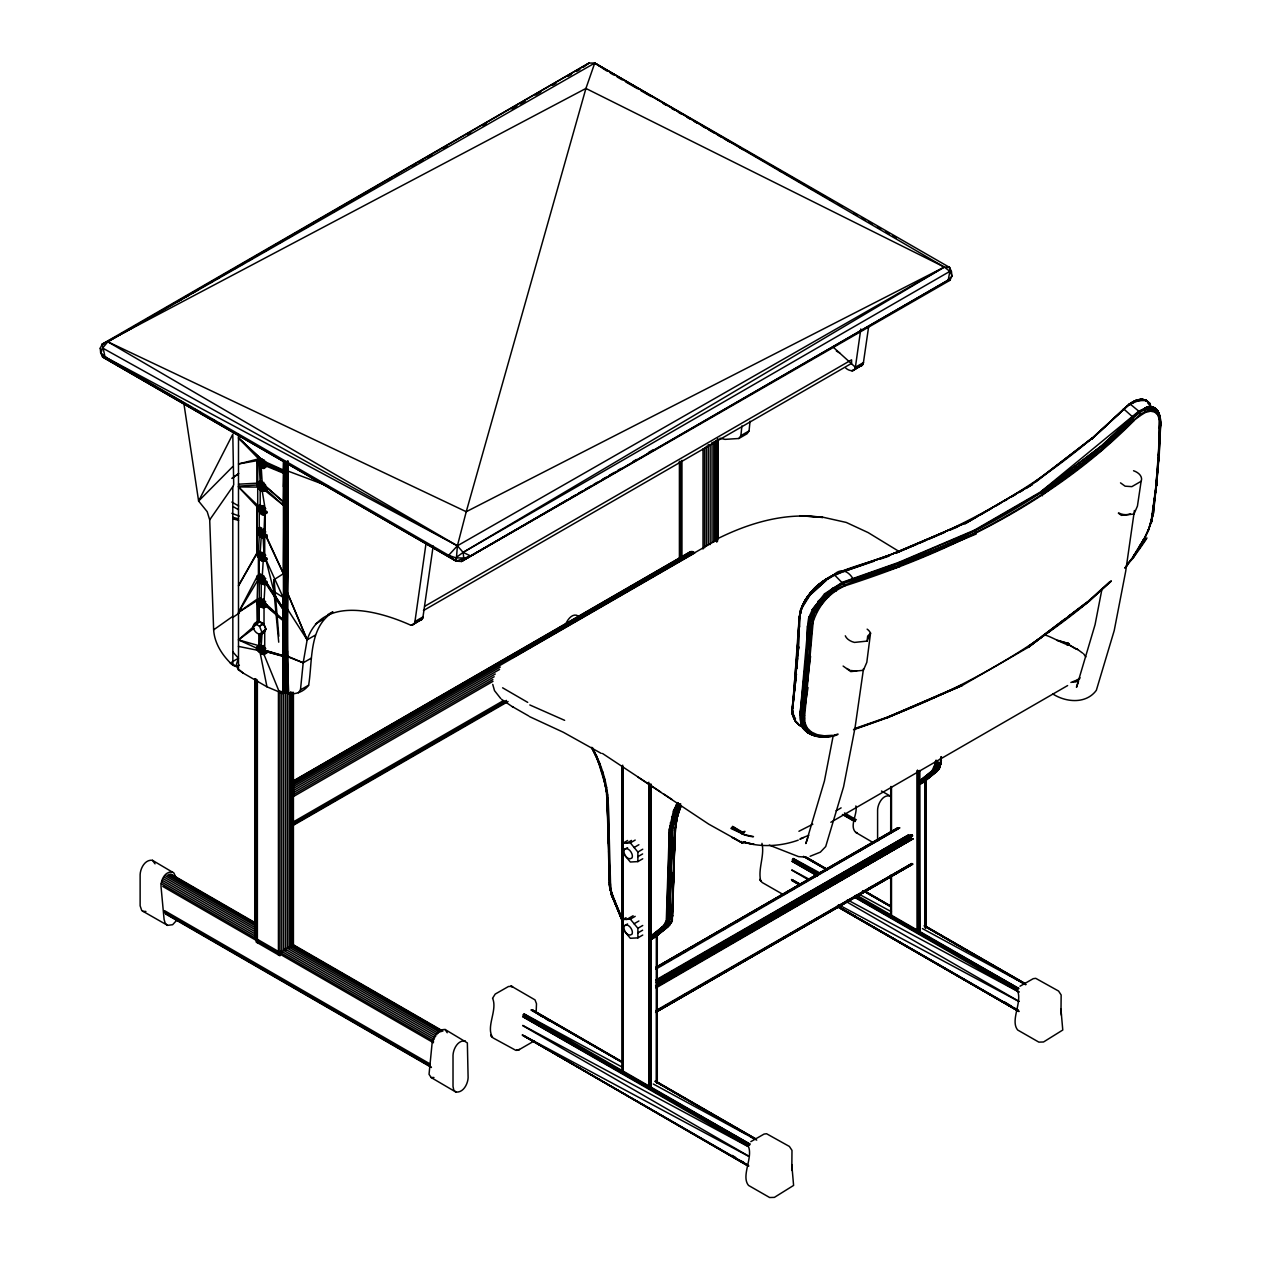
<?xml version="1.0" encoding="UTF-8"?>
<svg xmlns="http://www.w3.org/2000/svg" width="1261" height="1261" viewBox="0 0 1261 1261"><rect width="100%" height="100%" fill="white"/><g stroke="black" fill="none" stroke-linecap="round" stroke-linejoin="round"><path stroke-width="1.5" d="M232.859 665.288L232.796 486.604L233.711 484.776L232.796 434.21L198.607 501.043L207.198 511.698L209.704 519.847L213.645 629.838C214.48 643.74 222.819 656.146 232.859 665.288L236.863 666.848L238.487 669.906L243.231 673.122L266.969 686.835L283.426 693.739L285.79 461.605M238.487 434.304L238.487 669.906M254.832 933.991L254.832 678.875M255.258 937.033L255.242 678.639M256.109 679.017L256.109 941.983L280.005 955.791L280.005 690.855M238.487 484.192L256.85 483.199C272.802 479.369 262.241 503.502 256.85 483.199L256.85 461.699C264.416 448.632 270.847 482.143 256.85 461.699L261.752 458.862M263.722 528.895L257.181 532.678L256.74 553.989L238.487 585.75L257.181 552.507L256.74 507.348C268.861 498.789 266.954 528.343 256.74 507.348L260.002 505.472M257.37 942.897L257.37 679.947M257.717 487.093L257.717 505.44L238.487 486.935L257.717 487.093L264.258 483.31M259.246 598.502C248.843 608.968 278.98 611.443 259.246 598.502L259.246 582.314C251.759 575.41 263.281 572.478 265.236 580.47L283.426 608.559L283.426 693.739M259.246 575.189L259.246 559.001L256.74 553.989L260.002 552.097M285.9 461.589L284.986 692.652L283.536 692.856L283.426 573.66L264.715 532.788L259.246 528.548L259.246 512.376L265.787 508.593M261.216 599.243L261.216 583.859L259.246 582.314L265.787 578.547M263.186 631.225C266.843 631.603 265.787 626.654 264.022 625.046L264.022 607.928L267.285 606.037M265.85 629.144C260.917 643.299 244.587 623.722 259.356 621.295L263.565 623.722L265.85 629.144L259.593 634.535M278.429 955.066L278.429 692.1M281.786 952.354L281.786 691.343M278.728 642.18L273.921 591.488L274.126 579.634L283.426 573.66L283.426 460.675M283.662 950.636L283.662 691.595M285.585 950.636L285.585 691.595M288.139 465.545L287.098 608.496L288.107 692.683L287.098 693.077C294.806 695.394 304.122 691.659 308.646 685.18C312.712 660.559 308.567 627.379 332.857 612.247M298.416 692.778L300.465 689.909L303.192 662.813L307.148 639.847L287.193 592.307L287.256 461.305M287.461 948.43L287.382 592.843M289.226 947.957L289.226 692.841M290.802 947.232L290.802 692.116M290.928 947.169L290.928 692.053M292.174 946.254L292.174 693.109M293.009 945.23L293.009 692.084M293.419 946.964L293.419 692.967M656.603 934.574L656.492 1081.686L656.492 934.622M656.886 1083.372L656.949 936.009M679.411 560.199L679.411 461.227M679.821 559.112L679.837 462.314M680.688 557.52L680.688 461.368M681.949 558.45L681.949 460.328M703.007 549.008L703.007 448.932M704.584 547.778L704.584 447.687M706.365 546.297L706.365 446.221M708.241 544.579L708.241 444.502M710.164 544.594L710.164 444.502M712.039 542.388L712.039 442.312M713.805 541.915L713.805 441.823M715.381 541.19L715.381 441.114M715.507 541.111L715.507 441.035M716.768 542.167L716.768 440.121M717.588 541.142L717.588 439.096M717.998 538.951L717.998 438.875M803.194 727.234C795.486 724.35 791.025 715.791 792.223 707.768L795.518 678.371L799.301 617.622C802.753 598.108 817.916 584.284 834.356 574.748L845.091 585.798C795.108 608.259 811.312 673.295 800.924 715.791L801.129 722.789L802.674 728.007C810.524 737.764 824.82 738.347 835.98 735.321M925.148 779.519L925.038 926.646L925.038 779.582M925.432 928.332L925.479 778.999M492.799 998.744C497.496 1010.896 485.438 1027.305 492.925 1037.85L515.891 1050.366L519.39 1049.515L534.38 1040.861M648.8 784.2L649.604 1086.777L650.093 784.342M748.388 1146.312C753.243 1157.614 740.806 1176.103 748.53 1185.419L769.651 1197.524L774.38 1197.383L793.595 1185.419L791.782 1164.612L792.16 1170.586M761.959 843.341C764.907 855.809 757.53 869.475 760.856 881.376L759.816 879.39L762.085 882.448L783.223 894.553M917.882 770.55L918.15 931.721L918.402 770.707M1017.564 990.91C1022.403 1002.211 1009.966 1020.701 1017.69 1030.016L1038.828 1042.122L1043.541 1041.98L1062.771 1030.016L1060.942 1009.21L1061.336 1015.184M267.285 652.662L264.022 654.554C270.311 639.753 244.335 646.294 264.022 654.554L279.532 692.525L286.184 692.541L287.098 462.172M287.807 462.74L286.972 692.525L288.722 693.66L287.098 657.028M288.139 477.304L287.098 693.077M288.139 469.439L286.972 692.525L286.184 692.541L286.011 461.573M287.476 651.07L287.272 692.762L288.107 692.683M286.184 692.541L287.729 462.74M287.098 559.159L288.075 461.558L287.193 592.307L307.148 639.847L315.329 635.118M799.742 626.89C797.488 607.707 809.215 590.101 824.773 579.95C844.381 567.34 868.12 563.699 889.478 554.998C963.12 527.508 1032.538 489.268 1092.278 437.914L1124.024 409.21L1132.756 417.028L1134.096 420.559C1054.543 500.806 951.614 551.609 845.091 585.798M283.426 502.997L284.103 460.88M287.193 511.335L287.981 461.29M287.098 509.113L287.934 461.211L287.098 513.29M287.098 506.37L287.918 461.368L287.098 492.389M672.759 891.354L673.09 873.968M283.426 486.683L283.977 460.927M327.576 485.942L287.098 470.747L287.272 463.023M651.165 935.835L663.381 926.173L666.297 920.577L669.323 829.454L673.406 811.138L677.898 803.021L671.041 823.512L668.141 919.584C667.211 929.073 657.139 933.266 650.96 938.878C657.911 932.777 670.616 928.679 670.064 917.377L672.744 830.132L674.95 817.837L680.735 803.966M936.781 760.698C938.279 771.89 926.977 778.195 919.505 783.838C926.457 777.738 939.161 773.639 938.594 762.338L937.207 762.558L936.687 764.544L938.436 764.434M637.877 861.594L637.877 852.026L630.327 842.868L622.776 843.294L622.776 852.877L630.327 862.02L637.877 861.594L642.747 858.788M637.877 937.869L637.877 928.285L630.327 919.143L622.776 919.568L622.776 929.136L630.327 938.294L637.877 937.869L642.747 935.047M670.221 822.96L671.041 823.512L669.749 829.722L667.4 919.301L664.374 927.198L650.708 938.641C657.548 932.982 669.134 928.285 668.661 917.598L672.066 830.321L674.272 817.995L680.057 804.092M669.89 919.474L668.141 919.584L671.325 830.321L673.547 817.948L679.364 803.982M672.744 876.631L672.854 872.691M672.728 898.951L673.421 873.621M674.005 852.184L674.603 830.747M672.775 911.23L673.8 872.675M674.02 864.967L674.777 830.495M675.092 834.609L671.892 920.057L674.84 834.136L672.239 918.118L675.045 835.05L677.252 814.638L675.439 823.37M798.292 723.751L794.934 720.504L792.223 709.439L800.577 610.025C806.189 594.341 819.587 581.652 834.356 574.748C826.57 579.524 812.478 586.333 810.287 594.751L800.577 610.025L799.143 618.174L792.68 708.477L792.901 715.523L795.407 721.276L799.9 725.627L804.55 727.755M264.258 576.576L257.717 580.359L257.181 599.133L238.487 612.326L256.74 577.302L261.642 574.464M668.503 919.663L672.334 836.815L669.37 917.582C669.812 928.317 658.258 933.187 651.511 939.13L666.36 927.576L652.126 939.067M674.698 835.46L672.412 916.022L675.108 828.776L677.646 815.252L677.315 816.482L680.94 806.157M854.548 581.952C851.017 573.235 842.49 566.11 833.694 574.921C817.427 583.733 801.066 598.077 799.301 617.622L798.355 648.784L792.68 708.477L798.355 648.784L799.222 618.489L801.145 610.986M941.069 757.057L940.438 765.017L941.431 756.647M1159.158 449.026L1153.437 513.164L1147.983 531.18L1139.077 548.771L1148.582 530.093L1152.853 514.031M1159.489 437.646L1159.521 417.186M283.772 460.848L283.426 472.308L265.582 464.915M1155.738 489.489L1156.51 483.956L1151.451 522.212L1156.51 483.956L1153.437 513.164L1150.915 522.795L1155.927 486.667L1160.483 425.335C1161.018 418.951 1160.041 411.259 1154.162 407.508L1149.449 406.247L1138.778 411.196L1040.64 491.916L974.39 530.172L898.352 562.532L842.647 582.172L824.552 593.821L812.352 609.646L808.711 617.89L799.994 715.223C799.222 727.944 810.271 737.386 822.55 736.96L832.024 736.03L837.998 733.997M941.084 757.12L940.785 763.078L941.321 760.572M672.744 830.132L669.749 829.722L666.754 916.873L668.141 919.584L670.915 837.02L669.323 829.454L671.041 823.512L673.626 823.811M670.143 836.847L667.4 919.301L666.612 918.828M936.813 760.619L936.687 764.544L935.158 763.788L935.299 761.833C938.042 772.173 925.085 777.69 919.253 783.601C926.094 777.942 937.664 773.245 937.207 762.558M536.177 1011.716L536.492 1003.756L535.027 999.894L511.73 986.37L508.451 986.512L495.21 994.078L492.531 998.334M816.797 611.506L812.352 609.646C832.827 582.267 870.453 577.459 900.086 565.511C973.728 538.021 1043.131 499.782 1102.902 448.427C1117.656 437.11 1129.352 421.489 1145.697 412.331C1141.962 404.749 1154.256 405.443 1157.409 410.424L1160.12 416.697L1160.577 422.104L1159.3 453.613L1156.495 485.911L1152.097 517.436M264.022 531.779L264.715 514.441M264.022 601.733L265.236 580.47M287.098 470.747L287.413 463.102M799.143 618.174L796.684 668.298M798.355 650.55L798.528 646.688L798.355 648.784M874.314 561.129L843.278 571.706L843.735 570.587M828.603 597.068L826.27 595.318L808.711 617.89L804.234 687.34L799.994 715.223L801.917 716.106L804.691 715.87L813.392 619.214L808.711 617.89L818.783 602.364L834.546 588.792L843.751 583.402L899.361 563.793L976.109 533.135L974.39 530.172M836.406 590.905L835.87 590.227C822.929 598.802 810.634 610.765 809.215 627.048L807.781 656.555L801.917 716.106C800.041 724.24 808.269 738.126 817.128 734.659L824.253 735.793L832.465 735.321M1145.697 412.331L1150.552 411.196L1154.572 412L1157.598 414.743L1159.426 419.424L1158.481 455.552L1160.577 422.104M1156.747 484.744L1155.927 486.667L1159.048 454.78L1160.12 416.697M257.181 552.507L258.41 551.861L259.246 535.689L257.181 532.678M592.449 747.899C601.481 764.592 607.455 783.207 608.243 802.248L609.757 887.586L622.414 920.514L611.506 895.026L610.088 886.688M1159.048 454.78L1160.735 424.106L1159.395 415.421L1157.992 411.291L1154.509 407.933L1149.449 406.247M1144.673 407.886C1147.983 406.893 1157.551 405.869 1154.572 412M1148.298 529.494L1143.963 539.976M1140.196 415.421L1138.778 411.196L1129.793 403.756L1091.727 439.064L1124.024 409.21M262.241 576.624L263.186 561.271L266.449 559.395M259.955 633.637L259.246 645.143L258.694 633.716M741.657 833.994L753.495 836.642C750.531 837.052 735.195 832.954 744.952 831.377L743.281 833.521M266.118 464.442L261.216 467.279L260.192 482.159L259.246 465.735L265.787 461.967M283.158 688.963L283.536 692.856L283.126 597.383L273.921 591.488L265.236 557.157L260.192 552.113L261.216 537.233L266.118 534.396M262.115 632.849L261.216 645.868L260.412 633.369M671.75 913.989L671.609 915.943C673.752 918.56 670.521 927.765 672.255 916.495L671.293 917.709M940.296 758.949L941.147 762.669M672.775 915.628L672.617 916.999M796.857 668.141L797.614 658.4M798.229 650.597L798.528 646.688M920.672 784.027L934.905 772.536L920.057 784.09C926.803 778.147 938.357 773.277 937.916 762.542L937.049 764.623M1159.442 428.299L1159.915 422.482L1160.483 423.286M1156.983 478.124L1157.945 466.444M1158.26 462.551L1159.048 452.825L1156.495 485.911M804.234 687.34L808.002 687.544L803.525 716.153L801.129 722.789L802.122 723.057L810.555 656.429L806.772 656.209L807.245 626.087L809.215 627.048L799.994 715.223M1068.729 644.875L1068.398 643.409L1067.169 645.222L1068.556 643.473C1071.834 648.974 1048.269 634.63 1044.313 635.055M719.952 438.245L725.028 439.364L738.851 438.497L740.901 435.628L741.878 425.95M738.851 438.497L747.032 433.768L749.066 430.899L750.043 421.221M855.856 805.952C857.921 813.834 848.984 825.939 855.73 832.402L872.171 842.049M675.108 828.776L676.306 821.274L675.975 822.456M793.106 704.426L793.736 698.736M794.383 693.061L795.029 687.371M795.455 683.572L796.4 673.989L792.223 709.439M845.296 635.812A13.083 8.417 6.5 0 0 854.469 642.416L867.079 641.092L867.678 636.111L870.516 633.164L866.811 662.34L863.375 670.285L850.765 671.593L843.12 666.06M599.937 763.93L592.055 748.151L595.681 755.985L596.611 756.001L605.958 787.116L608.243 802.248L610.781 892.504L622.477 920.609M602.537 772.394L607.045 794.588L608.448 843.231M679.064 808.979L679.096 810.918L681.318 805.747M941.384 760.147L939.886 766.814L940.801 761.455L939.839 762.653M668.913 836.248L669.749 829.722M843.278 571.706L889.005 555.439L966.052 522.779L1032.302 484.523L1026.107 488.48M102.409 354.373L102.63 357.036L456.198 561.161L448.648 555.313L104.994 356.91L102.299 344.064L585.924 88.443L944.331 267.08L949.517 267.379L951.882 276.222L948.225 280.115L470.495 555.928L456.198 561.161L457.396 545.792L466.239 511.714L585.924 88.443L594.751 63.066L949.517 267.379L951.488 271.619L951.882 276.222L949.864 280.352L461.4 561.46L456.198 561.161L102.63 357.036L100.659 352.796L100.265 348.178L102.299 344.064L589.029 63.05L594.751 63.066L741.169 148.01M675.455 828.367L676.385 821.526M1153.169 507.931L1153.689 504.242M1154.461 498.71L1155.234 493.177M259.246 528.548L257.181 529.194L256.74 530.676L261.642 527.839M265.582 534.869C266.654 539.251 260.759 538.226 259.246 535.689L265.787 531.906M256.74 623.943L258.41 621.815L262.241 623.249M287.098 651.07L287.272 692.762L287.098 608.496L307.148 639.847C321.933 595.681 377.102 610.434 408.895 624.368C411.291 626.181 414.932 624.636 414.948 621.531L426.076 543.05M412.426 625.03L422.813 618.126L433.169 545.981M860.806 328.963L855.384 367.25C854.926 372.767 848.243 370.624 845.674 367.991M852.862 370.75L863.249 363.83L868.719 326.158M863.517 668.645L855.068 727.565L843.577 786.817L825.703 846.557L820.344 852.168L810.114 856.282M1134.411 510.5L1125.695 571.312L1114.22 630.563L1096.345 690.303C1086.131 704.284 1065.908 702.44 1052.73 693.913M675.234 823.165L675.77 819.492M1133.544 470.747A13.099 8.433 6.5 0 1 1141.126 481.292L1137.438 506.087L1134.017 514.047L1121.407 515.355L1118.349 513.132M940.801 764.592L940.801 761.455M1123.472 409.084L1098.788 432.523M605.548 786.312L606.651 794.225M609.299 882.227L609.757 887.586L608.827 850.812M1147.983 531.18L1151.671 521.25L1152.901 514.173M671.719 921.413L672.255 916.495M801.917 716.106L806.851 687.781L811.989 627.016L809.215 627.048M919.71 780.795L931.926 771.117L935.158 763.788M671.75 920.609C669.686 924.928 672.349 921.681 669.906 922.91M940.296 765.569C938.216 769.888 940.895 766.641 938.452 767.854M566.788 500.081L461.4 561.46L948.225 280.115L949.864 271.367L944.331 267.08L594.751 63.066L107.831 341.778L102.63 348.052L100.659 352.796L104.994 356.91L457.396 545.792L463.134 552.381L470.495 555.928L461.4 561.46L463.764 558.04L463.134 552.381L944.331 267.08L466.239 511.714L107.831 341.778L589.029 63.05L583.134 67.4M1157.598 414.743L1157.992 411.291L1154.777 408.391L1150.205 407.098L1145.02 408.328L1139.156 411.622L1101.547 445.858L1041.019 492.342L974.769 530.582L898.73 562.958L843.042 582.582L833.773 588.036L817.885 601.655L821.967 604.035M833.206 735.667L824.426 780.985L805.842 843.546L807.875 837.651M1102.004 588.855L1095.052 624.731L1076.484 687.292L1078.502 681.397M1159.931 426.139L1160.735 424.106M670.237 923.903L654.475 937.711L668.708 926.22L671.057 922.185L667.904 926.835L654.916 937.175L670.19 923.588L656.492 935.662L668.913 924.108M938.783 768.863L923.02 782.671L937.254 771.165L939.603 767.145L936.45 771.795L923.462 782.119L938.736 768.548L925.038 780.622L937.459 769.068M610.781 892.094L610.182 889.557M824.253 735.793L823.606 736.519C815.126 736.188 805.811 731.916 803.73 722.963L804.691 715.87M604.271 778.478L604.965 779.692M676.322 822.014L677.724 815.536M668.046 926.236L669.181 924.833L660.78 931.58M936.592 771.196L937.727 769.793L929.325 776.524M792.16 707.437L792.46 714.782L794.871 719.763L792.538 713.773L795.502 718.675M827.862 596.563L815.757 611.349L808.206 626.685L813.755 610.592M672.208 823.937L670.553 830.116L673.169 817.837L678.765 803.683M1134.443 402.101L1128.926 405.175L1129.162 404.324C1134.002 400.651 1140.59 397.609 1146.564 400.588L1149.827 403.52L1151.151 406.862M800.577 610.025L801.239 609.205L801.255 612.673M678.26 803.273L674.209 811.785L676.731 812.273M675.234 824.993L676.306 821.274M1150.552 411.196L1149.859 406.657M599.937 764.749L601.655 771.448L602.726 771.842M613.319 897.722L610.56 890.313L610.434 883.693M821.053 603.688L814.732 611.049L810.839 627.206L809.404 656.65L800.924 715.791L801.98 718.124M612.483 895.31L611.443 894.916L611.144 891.763M808.206 626.685L810.65 618.946M677.661 816.04L679.521 809.925M233.916 665.335L230.227 662.955L235.886 666.123L238.408 658.242L232.907 651.969M1111.225 580.785L1089.536 600.882L1027.431 647.334L1038.37 639.043M853.476 729.741L886.719 717.982L961.749 685.732L1028.598 647.114L1089.74 600.236M609.678 887.413L609.804 884.229M669.213 919.663L670.064 917.377L668.661 917.598M937.758 764.623L938.594 762.338M801.838 607.66C805.59 595.822 815.378 586.98 825.734 580.706L824.773 579.95L834.356 574.748M565.464 624.967C567.04 620.097 572.384 612.515 578.168 615.92M651.716 936.671L664.342 925.007L668.992 923.21M920.262 781.631L932.888 769.967L937.538 768.17M624.353 849.52C622.477 853.492 627.789 861.295 631.934 857.969A5.422 3.137 60 0 0 631.934 853.902C631.067 851.143 627.19 846.635 624.353 849.52L627.552 847.676M624.353 925.795C622.477 929.751 627.789 937.569 631.934 934.243A5.422 3.137 60 0 0 631.934 930.177C631.067 927.418 627.19 922.91 624.353 925.795L627.552 923.935M612.405 897.249L622.351 921.05L611.884 894.348M592.796 748.183L599.322 763.914L596.169 755.528M677.504 802.611L673.406 811.138L674.209 811.785M867.079 641.092L870.516 633.164M671.01 923.02L671.814 920.893M939.555 767.981L940.265 766.357M750.011 1143.979L749.444 1145.303M1124.938 568.191C1181.715 488.07 1105.913 599.385 1144.026 538.841L1139.692 546.644M1068.824 643.835L1068.288 644.875L1068.697 643.614L1058.137 640.43M1130.818 559.931L1126.577 565.417L1133.639 557.52L1144.026 538.841M1139.203 548.614L1144.342 539.345M1159.426 419.424L1160.215 417.139L1158.165 411.748L1154.777 408.391L1145.02 408.328M810.145 618.757L814.732 611.049M257.717 580.359L238.487 612.326L260.002 598.739M1139.471 546.423L1141.284 543.381M812.431 624.589L810.839 627.206L809.641 624.715M841.702 572.352L833.82 575.552L833.915 574.575M1138.825 548.204L1132.945 557.189L1139.046 548.44M679.238 803.935L677.204 807.008L678.954 807.119M177.092 919.884L172.615 924.707L167.587 925.369L141.768 910.615L140.129 905.792L140.129 874.598C140.412 868.246 145.062 859.261 152.439 860.301L173.939 873.022L176.146 878.097M1067.752 645.001L1068.697 643.614L1057.049 640.415M209.704 519.847L232.796 486.604M675.691 805.842L677.756 802.879M809.751 594.152L804.155 601.844L804.77 602.742M669.544 921.413L667.053 921.129L665.146 923.683L668.283 924.833M938.074 766.373L935.599 766.089L933.692 768.643L936.828 769.793M257.071 624.069L259.356 621.295M671.419 920.01L672.271 918.891M939.949 764.954L940.816 763.851M816.545 586.397L825.734 580.706L810.287 594.751L816.545 586.397L824.899 580.028M813.282 610.308L819.697 602.979M812.352 609.646L818.783 602.364M1125.033 567.655L1127.57 564.944L1127.082 565.637M666.927 924.896L651.638 936.86M935.473 769.856L920.183 781.82M816.813 586.743L809.625 593.663M810.287 594.751L825.734 580.706M817.885 601.655L833.348 587.626L835.87 590.227M818.342 602.033L825.435 594.609L834.546 588.792M651.338 935.772L665.871 924.345L665.729 926.173L667.4 926.283M919.868 780.717L934.417 769.305L934.275 771.133L935.946 771.243M232.796 466.554L198.607 501.043L183.933 403.835M1042.453 495.778L1040.64 491.916L1101.547 445.858L1132.378 416.603M1129.162 404.324L1122.826 410.314C1129.084 404.686 1137.438 396.458 1146.564 400.588C1140.638 397.514 1134.096 400.825 1129.162 404.324L1135.594 400.494L1146.564 400.588L1141.835 399.485L1130.408 403.819M833.82 575.552L843.31 571.012L890.014 555.139L889.005 555.439L966.052 522.779M1035.864 481.907L1092.278 437.914M1091.727 439.064L1094.548 436.448M898.352 562.532L899.361 563.793C986.417 531.795 1067.232 483.136 1133.387 417.88C1138.336 413.403 1143.822 408.832 1150.694 408.012L1158.165 411.748M1158.292 412.694L1160.483 425.335L1160.215 417.139L1158.292 412.694L1155.076 409.336L1145.902 411.244L1140.259 414.412L1102.902 448.427L1041.649 493.177M965.516 522.637L895.988 553.075M1109.916 581.589L1088.369 601.103L1089.536 600.882C1020.401 658.384 939.886 700.706 854.706 728.953M1028.598 647.114L1088.937 601.245L1111.036 581.416M255.337 625.157L238.487 639.879L256.85 648.233L261.752 645.396M667.621 924.975L650.708 938.641M936.151 769.935L919.253 783.601M665.808 922.201L667.053 921.129L666.297 920.577M934.354 767.161L935.599 766.089L934.842 765.537M1042.358 494.895L1102.981 449.31L1102.177 446.709L1134.049 419.645M1122.952 409.557L1129.793 403.756L1135.909 400.462M265.125 484.523L259.246 489.047L265.787 485.28M976.834 516.915L964.949 523.788L1031.293 484.823L1091.805 438.339M1031.293 484.823L1092.83 438.04M265.504 487.345L261.216 490.592L266.118 487.755M1041.491 636.663L1064.93 618.883M1068.067 616.519L1086.809 602.285M1027.999 647.492L1088.937 601.245M254.076 628.262L238.487 639.879L257.717 645.348M944.331 267.08L457.396 545.792L448.648 555.313L455.773 557.819L463.134 552.381L949.864 271.367M266.528 464.647L262.241 467.768L267.143 464.931M265.582 511.556L262.241 491.081L266.528 487.96M1077.257 679.978L1080.141 677.866M232.355 478.061L238.739 473.49M231.961 478.439L238.266 473.978M256.85 648.233L260.885 645.38M213.645 629.838L232.796 616.345M233.017 617.323L239.432 612.878M1128.926 405.175C1134.364 400.147 1144.468 396.395 1149.827 403.52L1145.351 400.1L1139.802 400.005L1144.61 400.273M663.381 926.173L665.036 927.576L666.738 926.425M931.926 771.117L933.581 772.536L935.284 771.385M817.128 734.659L811.343 732.01L808.049 732.814L814.622 735.746M885.553 718.187L962.569 684.723L961.181 685.59M832.386 576.403L825.151 580.659L824.773 579.95M570.177 498.111L575.284 495.132M578.673 493.161L582.078 491.175M585.482 489.189L590.574 486.226M593.978 484.24L597.383 482.269M602.474 479.29L605.879 477.32M609.284 475.334L614.375 472.371M617.78 470.385L621.169 468.414M633.069 461.479L636.474 459.493M648.375 452.573L653.466 449.594M655.83 969.142L899.85 827.815L656.35 967.423L897.469 828.241L655.815 967.471M656.414 980.506L911.829 834.656L655.878 982.398L912.239 835.223L656.335 982.934L912.57 835.838L657.028 984.116L911.577 838.045L655.562 985.787L911.577 838.817L655.767 986.465L913.169 838.675L655.909 987.946M670.616 1003.189L658.715 1010.093L679.206 998.271L674.005 1001.218M694.401 989.396L682.5 996.3L694.543 989.412M709.707 980.522L697.806 987.426L755.922 953.962M713.111 978.552L731.806 967.723M736.897 964.76L747.111 958.849M752.202 955.901L755.607 953.931M758.996 951.945L762.401 949.974M767.508 947.027L770.897 945.056M782.797 938.152L786.202 936.182M791.293 933.235L794.698 931.264M798.103 929.294L801.492 927.324M806.599 924.36L810.003 922.39M813.392 920.42L816.797 918.449M830.4 910.568L833.789 908.598M837.194 906.627L840.598 904.657M867.789 888.895L872.896 885.931M764.749 949.107L655.846 1012.173L912.932 864.037L655.594 1012.425M768.154 947.121L819.209 917.567M822.613 915.596L834.514 908.692L822.424 915.549M837.919 906.722L858.347 894.9L837.777 906.691M861.752 892.93L909.386 865.33L876.994 884.04M124.413 332.478L134.643 326.567M153.416 315.739L158.523 312.775M177.297 301.946L182.419 298.983M185.824 297.013L189.245 295.042M192.649 293.072L197.772 290.125M209.72 283.221L213.125 281.25M216.545 279.28L219.95 277.31M233.6 269.428L237.021 267.458M240.425 265.488L243.846 263.533M248.953 260.57L252.373 258.6M264.321 251.711L267.726 249.741M279.674 242.837L283.079 240.867M288.202 237.919L291.606 235.949M303.554 229.045L313.8 223.134M332.557 212.305L337.68 209.342M356.453 198.513L361.56 195.55M364.981 193.579L368.385 191.609M373.508 188.661L376.929 186.691M388.861 179.787L392.281 177.817M395.686 175.846L399.106 173.892M412.757 166.011L416.162 164.04M419.582 162.07L422.987 160.1M428.11 157.136L431.53 155.166M443.462 148.278L446.883 146.308M467.358 134.486L470.763 132.515M482.711 125.611L486.115 123.641M511.714 108.872L516.837 105.908M520.241 103.938L525.364 100.99M535.594 95.079L540.717 92.116M552.665 85.228L556.069 83.258M568.017 76.369L571.438 74.399M576.545 71.436L579.965 69.465M256.85 459.871L260.129 457.995M260.002 458.831L256.74 460.722L238.487 463.969L257.181 459.24M257.181 462.724L262.099 459.902M264.258 459.997L257.717 463.764L257.717 482.128M258.41 464.789L264.952 461.006M260.192 466.586L265.094 463.749M263.186 468.004L266.449 466.129M264.022 468.02L267.285 466.129M257.181 482.553L260.46 480.662M256.85 483.199L260.129 481.308M256.74 484.035L261.642 481.198M261.752 482.175L256.85 485.012L238.392 486.163M257.181 486.052L263.722 482.269M258.41 488.102L264.952 484.334M265.094 487.061L260.192 489.899L260.192 505.488M262.241 491.081L267.143 488.243M263.186 491.333L266.449 489.441M264.022 491.333L267.285 489.457M260.129 504.621L256.85 506.512L238.487 486.935M261.752 505.503L256.85 508.325L257.181 529.194L260.46 527.303M257.181 509.365L263.722 505.582M257.717 510.406L264.258 506.623M258.41 511.414L264.952 507.647M260.192 513.211L265.094 510.374M261.216 513.905L266.118 511.083M262.241 514.393L267.143 511.572M263.186 514.646L266.449 512.754M264.022 514.661L267.285 512.77M256.85 529.825L260.129 527.933M256.85 531.653L261.752 528.816M257.717 533.718L264.258 529.951M258.41 534.743L264.952 530.96M260.192 536.524L265.094 533.702M262.241 537.722L267.143 534.885M266.449 536.067L263.186 537.958L264.022 555.092M264.022 537.974L267.285 536.083M256.85 553.153L260.129 551.262M256.85 554.966L261.752 552.129M257.181 555.991L263.722 552.223M257.717 557.031L264.258 553.264M264.952 554.273L258.41 558.056L258.41 575.174M265.787 555.234L259.246 559.001C260.633 560.909 265.44 562.847 265.693 559.159L283.126 597.383L283.426 608.559M260.192 559.852L265.094 557.015M261.216 560.546L266.118 557.709M262.241 561.035L267.143 558.197M264.022 561.287L267.285 559.395M257.181 575.82L260.46 573.928M256.85 576.466L260.129 574.575M256.85 578.279L261.752 575.457M257.181 579.319L263.722 575.536M258.41 581.368L264.952 577.601M260.192 583.165L265.094 580.328M266.118 581.037L261.216 583.859L264.715 584.395M262.241 584.347L267.143 581.51M263.186 584.6L266.449 582.708M264.022 584.6L267.285 582.724M256.85 599.779L260.129 597.887M261.752 598.77L256.85 601.592L257.181 622.461M257.181 602.632L263.722 598.849M264.258 599.889L257.717 603.672L257.717 622.02M258.41 604.681L264.952 600.914M265.787 601.86L259.246 605.643L259.246 621.815M260.192 606.478L265.094 603.641M261.216 607.171L266.118 604.35M262.241 607.66L267.143 604.839M263.186 607.912L266.449 606.021M252.925 626.481L255.699 624.873M252.925 626.701L255.699 625.093M255.021 623.691L259.419 626.118L263.565 623.722M259.419 626.118L263.754 623.927M259.419 634.551L263.754 632.139M256.74 647.256L260.002 645.364M231.866 662.009L238.408 658.242M257.181 649.257L263.722 645.49M264.258 646.53L257.717 650.298L238.424 646.389M258.41 651.322L264.952 647.539M259.246 652.268L265.787 648.501M265.094 650.282L260.192 653.119L266.969 686.835M327.765 614.643L332.668 611.821M261.216 653.813L266.118 650.975M262.241 654.301L267.143 651.464M315.471 623.959L323.651 619.23M263.186 654.554L266.449 652.662M287.098 656.492L303.192 662.813L311.372 658.1M425.13 606.052L851.585 359.826L851.585 363.357L423.428 610.56M414.948 621.531L423.129 616.818M863.564 362.537L855.384 367.25L833.505 347.437M414.648 622.839L422.813 618.126M855.068 368.559L863.249 363.83M411.354 625.157L417.895 621.374M851.79 370.86L859.97 366.147M414.097 623.864L422.277 619.151M854.532 369.583L862.713 364.87M300.465 689.909L308.646 685.18M740.901 435.628L749.066 430.899M293.939 780.575L690.303 551.719M293.135 781.268L691.264 551.404M292.584 782.277L692.368 551.467M293.781 782.766L693.55 551.955M293.876 782.813L693.66 552.019M513.085 657.517L717.351 539.661M293.372 784.689L694.843 552.901M292.757 786.864L500.302 667.037M293.718 788.298L499.561 669.465M292.82 790.899L495.258 674.02M293.435 792.649L494.17 676.747M293.829 794.446L492.862 679.537M293.955 796.243L493.004 681.318M293.955 821.557L503.202 700.753M293.829 823.197L506.465 700.422M293.372 824.568L506.071 701.778M292.757 825.624L508.073 701.542M980.238 514.961L992.123 508.104M995.528 506.134L1000.619 503.186M1004.024 501.232L1007.413 499.277M1010.818 497.307L1015.909 494.359M1019.298 492.405L1022.703 490.45M1141.126 481.292L1131.858 486.636L1125.111 486.179L1120.509 482.868M622.776 843.294L627.631 840.488M626.607 843.246L631.477 840.425M630.327 842.868L635.197 840.062M634.031 847.534L638.901 844.712M637.877 852.026L642.747 849.205M637.751 856.739L642.621 853.933M622.776 919.568L626.023 917.693M626.607 919.505L633.101 915.754M630.327 919.143L635.197 916.337M634.031 923.793L638.901 920.987M812.825 824.221L798.922 831.283M836.138 810.76L841.119 807.875M637.877 928.285L642.747 925.479M637.751 932.998L642.621 930.192M830.841 822.267L1067.626 685.558M655.862 967.408L897.864 827.657M661.127 965.485L664.515 963.53M667.92 961.56L671.325 959.605M676.416 956.658L679.821 954.687M683.226 952.733L686.63 950.762M691.722 947.831L695.126 945.86M707.027 938.988L710.432 937.033M722.332 930.161L725.721 928.191M735.92 922.311L741.027 919.364M751.225 913.468L756.332 910.521M783.522 894.821L786.927 892.867M790.332 890.897L793.721 888.926M814.133 877.152L817.522 875.197M829.423 868.325L832.827 866.354M858.331 851.632L863.422 848.685M873.637 842.805L878.728 839.858M656.382 980.475L909.055 834.64L655.736 980.049M656.729 983.517L912.57 835.838M655.862 987.19L913.169 838.675M681.98 996.095L685.385 994.125M759.343 951.992L764.45 949.044M767.87 947.074L779.802 940.17M783.207 938.2L786.628 936.229M790.032 934.259L803.667 926.394M807.087 924.423L810.492 922.453M813.897 920.483L819.019 917.519M861.641 892.898L873.574 886.01M657.013 980.963L911.829 834.656M655.909 1010.628L911.845 863.501L655.846 1011.354L911.514 864.62L655.767 1011.937M1019.991 986.244L1033.216 978.678L1035.722 978.331L1058.578 991.051L1061.147 994.976L1061.005 1010.108M750.815 1141.646L764.056 1134.08L766.562 1133.734L789.402 1146.454L791.987 1150.379L791.845 1165.527M832.024 736.03L831.204 736.471C822.944 737.259 814.401 736.723 807.15 732.342L815.047 735.762M811.343 732.01L807.182 727.944L802.674 728.007M799.978 839.322L803.493 837.667M861.027 366.037L861.957 365.595M421.521 619.892L419.535 620.428M717.367 538.825C749.743 522.653 786.423 511.919 822.818 517.483L799.884 515.717L823.181 517.262L846.273 522.448L868.183 532.615L899.456 551.719M886.136 718.344L962.348 685.369L886.94 717.32L854.359 728.685M896.145 553.075L916.069 544.594M919.679 543.05L925.117 540.748M928.742 539.204L945.025 532.268M950.463 529.951L957.698 526.877M930.807 772.142L932.257 771.527M662.261 927.182L663.712 926.567M833.694 574.921L844.24 570.744M1070.904 682.469L1079.511 679.033M800.278 838.707L808.884 835.271M845.169 570.366L889.478 554.998M803.73 722.963L804.865 722.569L804.754 717.966L803.525 716.153L803.73 722.963L802.122 723.057M879.784 559.269L888.91 556.164M854.406 581.1L900.165 566.394L899.361 563.793M798.229 840.141C780.795 846.383 761.408 847.471 743.596 842.175L754.094 844.366L743.974 842.285M853.618 579.398L900.086 565.511L976.203 534.018L976.109 533.135M235.886 666.123L239.385 665.193M741.657 841.465L741.925 842.852L745.535 841.938M830.526 736.345L837.667 734.674M1137.044 400.966L1142.687 400.1M1134.821 401.171L1141.063 399.264L1145.745 400.163M674.95 817.837L671.577 816.844M742.004 842.884L744.952 842.175M731.664 837.304L741.846 842.742L744.431 842.285M433.942 1077.493L431.152 1077.54L429.039 1074.309L432.097 1043.32C433.217 1037.125 437.977 1029.008 445.101 1029.496L467.358 1042.894L468.115 1077.714C467.831 1084.066 463.197 1093.051 455.804 1092.01L431.152 1077.54M1072.654 682.169L1077.919 681.271M1147.794 403.142L1150.205 405.774M145.898 911.435L142.934 911.372M1074.861 681.602L1078.06 681.176M741.925 832.055L744.416 831.866M947.153 267.505L949.517 267.379M102.63 357.036L104.994 356.91M258.41 551.861L260.192 552.113M455.773 557.819L463.764 558.04M806.031 857.165L798.544 856.613L769.289 845.138M279.532 692.525L282.196 692.746M102.299 344.064L103.938 344.3M948.225 280.115L949.864 280.352M1145.555 409.242L1154.997 410.881L1158.102 413.687L1159.978 418.479L1160.483 425.335M855.73 832.402L857.007 832.623M891.054 796.574C883.614 792.933 877.64 803.698 877.593 810.098L877.593 841.308M465.325 1040.94C457.932 1039.899 453.298 1048.884 453.014 1055.236L453.014 1086.446L453.771 1090.056L455.804 1092.01M172.647 872.202C165.049 870.72 160.525 880.399 161.045 886.83L164.088 919.474L165.238 923.273L167.587 925.369M812.919 734.816L821.778 736.834L808.049 732.814M232.97 518.901L238.628 520.32M591.929 748.309L596.28 756.048L591.961 747.458M232.749 517.294L238.424 518.823M283.426 656.477L265.582 651.448L283.426 656.051L265.236 650.424L283.426 655.625L283.536 692.856L283.047 687.009M795.407 721.276L799.616 725.233L802.532 726.241M231.882 513.306L239.227 516.112M799.411 724.823L802.437 726.037M265.693 465.892L283.426 473.174M606.651 787.416L605.579 786.817L603.924 778.809M264.715 462.85L283.426 470.747M529.809 704.946L564.644 720.346M287.098 655.988L303.192 662.813M283.426 470.069L263.186 460.88L238.487 437.993L258.41 458.594M799.616 725.233L804.25 727.345M529.62 716.658L563.32 732.263L601.229 753.384M731.049 828.54L741.689 833.474M731.317 827.941L741.736 833.032L731.648 827.389L741.783 832.638L732.483 826.381L742.004 831.866M741.799 842.553L708.729 824.142L638.113 777.217M622.65 920.987L611.522 894.664M610.119 889.872L607.045 794.588L607.755 794.966M1069.076 644.97L1077.603 649.525C1075.806 649.699 1067.941 643.567 1069.123 644.986M791.987 870.011L809.31 879.327M847.424 899.834L1018.904 992.06M791.593 879.5L800.262 884.166M838.439 904.657L1018.888 1001.502M522.826 1025.414L748.009 1146.533M522.417 1034.918L747.978 1155.974M527.713 702.377L502.603 687.812M793.216 858.473L820.785 873.432M858.709 894.002L891.448 911.766M922.469 928.6L1024.153 983.769M524.04 1013.876L622.272 1067.169M653.293 1084.003L756.71 1140.117L654.932 1081.276M102.63 348.052L457.396 545.792L107.831 341.778M881.471 791.041L889.903 795.817M184.847 403.504L108.02 359.637L105.735 356.989M188.252 405.459L191.672 407.413M195.092 409.352L200.215 412.284M212.163 419.109L215.568 421.064M218.988 423.002L222.409 424.957M817.869 874.125L792.318 859.576L817.711 874.283M855.352 895.452L1018.904 988.577L857.638 895.751M817.522 875.796L791.861 861.184L817.475 875.954M855.163 897.233L1017.69 989.79M523.142 1014.979L749.728 1143.979L523.945 1014.033M522.7 1016.587L748.514 1145.193L523.11 1015.01M512.265 706.57L528.911 716.075M803.604 856.455L825.75 869.16M863.218 890.676L890.487 906.328M924.549 925.873L1025.067 983.58L925.085 925.826M793.122 858.631L818.578 873.29M855.037 897.564L1018.983 991.903M623.013 1062.708L531.023 1009.903L622.682 1062.692M655.389 1081.292L755.891 1138.982M522.684 1016.618L748.104 1146.328M606.904 71.057L594.751 63.066M610.308 73.028L613.713 74.998M617.118 76.953L622.225 79.9M625.629 81.87L637.53 88.743M640.935 90.713L651.149 96.608M663.05 103.481L666.454 105.435M671.561 108.383L674.966 110.353M678.355 112.308L681.76 114.278M686.867 117.226L690.271 119.196M693.676 121.151L697.081 123.121M702.172 126.068L705.577 128.023M708.981 129.993L714.089 132.941M717.493 134.911L720.898 136.866M724.303 138.836L729.394 141.784M739.608 147.679L743.013 149.633M778.731 170.267L782.135 172.237M809.357 187.952L812.762 189.907M885.916 232.15L889.32 234.105M844.46 812.951L856.377 819.823M844.618 814.417L854.832 820.312M844.507 815.142L854.722 821.037M843.388 814.606L855.305 821.494M842.411 814.48L854.327 821.352M233.364 506.733L238.455 509.68M864.069 890.597L891.18 906.249M803.556 856.455L827.326 870.137M862.981 890.676L890.156 906.312M924.108 925.873L1025.981 984.542M855.005 895.814L1017.753 989.775M791.845 870.2L808.805 879.989M846.099 901.52L1019.014 1001.36M837.572 906.249L1018.525 1010.455M837.588 906.817L1018.967 1011.543L838.849 906.958M837.887 906.943L1018.636 1011.133L837.209 906.186M622.02 1061.652L532.174 1009.777L620.507 1061.084M655.925 1081.229L755.938 1138.982M522.684 1025.603L748.151 1155.785M747.647 1164.88L522.306 1035.123L748.104 1165.968L552.696 1052.494M171.212 874.251L254.643 922.422M292.111 944.048L442.91 1031.057M170.062 874.094L255.211 923.257M292.662 944.883L441.933 1030.931M175.058 877.766L178.463 879.721M345.341 976.077L348.745 978.032M375.983 993.763L381.09 996.71M168.769 874.33L255.605 924.471M291.37 945.12L441.208 1031.624M167.224 875.039L255.904 926.094M289.825 945.813L439.79 1032.255M165.821 876.032L256.062 928.143M288.406 946.822L438.261 1033.326M164.513 877.293L254.769 929.404M287.114 948.083L436.952 1034.587M163.378 878.775L255.321 931.863M284.261 948.571L435.817 1036.069M162.417 880.383L256.062 934.448M283.315 950.179L434.856 1037.677M161.692 882.069L257.039 937.128M280.888 950.889L434.131 1039.363M161.219 883.788L433.658 1041.082M162.764 886.436L433.5 1042.737M164.466 910.615L430.096 1063.969M164.624 912.081L430.253 1065.45M165.096 913.263L430.726 1066.617M165.821 914.115L431.451 1067.468M836.342 350.999L839.731 352.97M231.851 502.051L238.628 505.976M806.851 858L827.2 869.775M866.197 892.347L889.935 906.092M925.542 926.693L937.412 933.566M940.801 935.536L967.928 951.235M971.333 953.19L983.202 960.062M986.591 962.033L998.46 968.889M1001.849 970.86L1025.587 984.605L925.353 926.394M839.038 906.958L856.077 916.826M859.482 918.796L1018.037 1010.565M532.599 1010.471L620.759 1061.494M658.069 1083.089L685.196 1098.788M688.585 1100.743L700.454 1107.615M703.859 1109.585L730.986 1125.285M734.375 1127.239L746.244 1134.112L710.542 1113.353M534.065 1041.633L523.835 1035.722L549.292 1050.523L537.47 1043.619M552.822 1052.494L573.266 1064.331M576.687 1066.302L627.82 1095.904M631.241 1097.89L748.861 1165.968M744.573 149.98L765.001 161.834M768.406 163.804L780.323 170.724M783.727 172.694L804.155 184.547M807.56 186.518L826.286 197.378M829.691 199.364L833.095 201.334M838.202 204.298L841.607 206.268M853.524 213.188L856.928 215.158M862.035 218.121L865.44 220.092M868.845 222.078L872.249 224.048M877.357 227.012L880.761 228.982M885.868 231.945L889.273 233.931M892.678 235.902L896.082 237.872M864.195 890.897L889.683 905.682M656.177 1081.796L707.137 1111.382M734.06 838.108L741.846 842.742M537.517 1013.749L542.529 1016.855M545.871 1018.904L549.213 1020.969M1004.796 1002.085L1011.48 1006.231M1014.821 1008.296L1018.163 1010.36M732.294 1155.423L735.636 1157.488M740.648 1160.593L743.99 1162.658M445.101 1029.496L447.214 1032.743M152.439 860.301L155.04 863.864M602.506 753.479L660.669 791.971M663.901 794.115L671.971 799.458M501.673 699.414L513.29 707.326M1076.736 648.816L1082.742 653.198M1145.351 400.1L1149.827 403.52M265.236 490.702L283.426 505.314L265.693 489.221M826.27 595.318L824.552 593.821M265.693 605.8L283.426 620.948M239.811 670.19L243.231 673.122M263.186 484.192L283.426 501.925L262.241 483.357L261.216 467.279M265.582 604.823L283.426 620.491M262.241 460.029L238.487 437.993L260.192 458.846M264.715 602.742L283.426 620.128M263.186 624.1L264.022 625.046M500.759 698.578L494.517 690.665L492.736 684.392M1101.547 445.858L1102.177 446.709M1150.883 519.8L1151.671 521.25M1083.703 653.955L1085.847 656.918M1155.076 409.336L1158.102 413.687M265.582 583.323L283.426 610.072M265.693 582.487L283.426 609.489M265.582 581.494L283.426 608.968M591.772 747.41L596.28 756.048M265.693 535.846L283.426 573.66L284.277 461.368L283.536 692.856L283.426 646.814M609.394 884.986L607.108 800.782M622.335 921.003L612.783 896.949L619.482 912.255M804.865 722.569L807.182 727.944M621.988 918.15L612.121 895.263L610.828 888.233M598.928 763.725L595.854 756.08M100.265 348.178L101.621 351.425M612.783 896.949L622.004 919.301M259.593 626.339L261.705 631.761M599.022 763.504L601.733 771.559M610.702 892.378L611.443 894.916M601.733 771.196L603.924 779.251M610.198 890.03L609.378 884.796M612.499 897.627L611.79 892.93M935.599 766.089L935.82 768.154M667.053 921.129L667.274 923.194M274.126 579.634L278.823 636.253M607.219 796.842L606.967 793.279L607.14 801.381M606.557 794.036L607.061 801.176M607.045 794.588L609.867 885.569M608.685 850.954L609.662 881.833M607.566 804.266L608.448 837.241M792.223 707.768L792.381 714.435M919.017 770.676L919.395 931.69L919.379 770.644M925.747 780.212L925.795 927.86L925.81 780.338M925.479 779.928L925.653 927.402L925.653 780.07M917.472 770.534L917.614 931.548L917.614 770.455M657.202 935.252L657.28 1082.695M657.139 935.757L657.249 1082.9L657.28 935.378M656.934 934.968L657.107 1082.442L657.107 935.11M925.275 779.771L925.275 927.119M918.67 770.723L918.67 931.784M918.15 770.644L918.15 931.737M917.314 770.313L917.314 931.107M891.495 786.785L891.495 831.882M891.495 875.024L891.495 916.195M891.023 786.454L891.228 831.708M891.228 874.85L891.228 916.038M890.818 787.542L890.865 833.363M890.755 876.348L890.865 915.722M890.739 787.684L890.692 833.064M890.692 876.064L890.692 915.423M656.745 934.811L656.745 1082.159M651.054 784.2L651.07 1086.556L650.849 784.263L650.124 1086.824M649.604 784.263L649.604 1086.777M648.784 782.214L648.784 1086.147M622.95 767.303L622.95 843.782M622.95 853.587L622.95 920.246M622.95 930.051L622.95 1071.235M622.698 765.175L622.698 1071.078M622.288 766.105L622.477 1070.92M622.193 766.247L622.209 1070.605M265.236 514.015L265.236 533.844M264.715 537.753L264.715 556.117M264.715 631.02L264.715 649.383M1130.471 513.873A10.072 6.51 6.7 0 1 1118.933 513.054M856.66 670.852A10.072 6.51 6.7 0 1 851.459 670.489M849.835 669.985A10.072 6.51 6.7 0 1 846.982 668.488M867.142 629.144A13.083 8.417 6.5 0 1 870.5 633.164M936.04 760.367L935.93 764.261L936.072 760.336M499.151 689.877L499.151 689.877M671.104 922.485L669.749 924.928L671.104 922.485M939.65 767.445L938.294 769.888L939.65 767.445M528.028 706.176L528.028 706.176M519.39 1049.515L516.695 1050.381L519.39 1049.515M511.808 986.496L510.673 986.212L512.612 986.717L511.808 986.496M826.759 869.065L806.425 857.322L826.838 869.207M800.01 884.623L791.482 879.721L799.915 884.607M800.278 885.285L791.813 880.383L800.372 885.317M799.821 884.26L792.996 880.32L799.773 884.26M754.724 1139.014L749.633 1136.082L754.708 1138.998M491.68 1036.778L490.655 1034.871L491.68 1036.778M919.616 931.516L919.49 770.55L919.616 931.516"/></g></svg>
